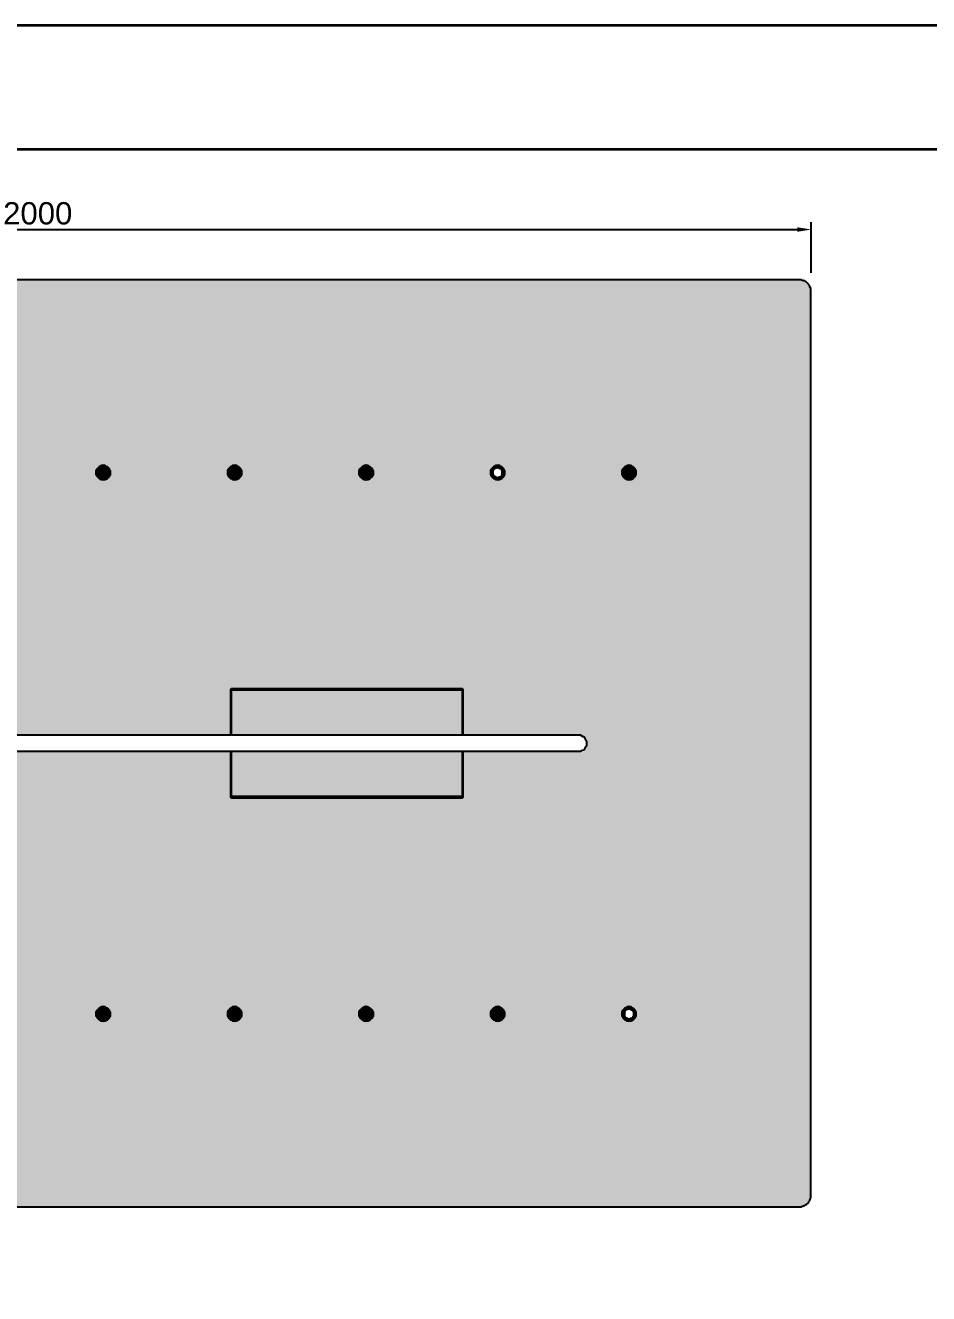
# Model space of a CAD drawing. Header units: millimetres. Extents: x 5 to 252589, y 5 to 415.
# Drawn here: x 151 to 297, y 210 to 415 of the extents above; entities that cross this region are included whole.
import ezdxf

# ---------------------------------------------------------------- set-up
doc = ezdxf.new("R2010")
doc.units = ezdxf.units.MM
for name, color, linetype, lineweight in [('DIM', 7, 'Continuous', 13), ('FRAME', 7, 'Continuous', 35), ('HATCH', 8, 'Continuous', 9), ('OUTLINE', 7, 'Continuous', 25)]:
    doc.layers.add(name, color=color, linetype=linetype, lineweight=lineweight)
doc.styles.add('CN', font='Arial Unicode.ttf')
doc.dimstyles.new('V8', dxfattribs={"dimtxt": 3.6, "dimasz": 2.2, "dimexe": 1.2, "dimexo": 1, "dimgap": 0.8, "dimtad": 1, "dimlfac": 8, "dimdsep": 46, "dimtxsty": 'CN', "dimcen": 2.5, "dimclrd": 7, "dimclre": 7, "dimclrt": 7, "dimazin": 3, "dimtfac": 1, "dimtmove": 0, "dimatfit": 3})

msp = doc.modelspace()

# ---------------------------------------------------------------- hatches: boundary and pattern name
at = {"layer": 'HATCH', "true_color": 0xceb089}
h = msp.add_hatch(color=43, dxfattribs=at)
h.paths.add_polyline_path([(28.16667, 225), (28.16667, 225.16667), (28.08333, 225.25), (28.08333, 225.41667), (28, 225.5), (28, 372.41667), (28.08333, 372.5), (28.08333, 372.66667), (28.16667, 372.75), (28.16667, 372.91667), (28.33333, 373.08333), (28.33333, 373.16667), (28.75, 373.58333), (28.83333, 373.58333), (29, 373.75), (29.16667, 373.75), (29.25, 373.83333), (29.41667, 373.83333), (29.5, 373.91667), (276.41667, 373.91667), (276.5, 373.83333), (276.66667, 373.83333), (276.75, 373.75), (276.91667, 373.75), (277.08333, 373.58333), (277.16667, 373.58333), (277.58333, 373.16667), (277.58333, 373.08333), (277.75, 372.91667), (277.75, 372.75), (277.83333, 372.66667), (277.83333, 372.5), (277.91667, 372.41667), (277.91667, 225.5), (277.83333, 225.41667), (277.83333, 225.25), (277.75, 225.16667), (277.75, 225), (277.58333, 224.83333), (277.58333, 224.75), (277.16667, 224.33333), (277.08333, 224.33333), (276.91667, 224.16667), (276.75, 224.16667), (276.66667, 224.08333), (276.5, 224.08333), (276.41667, 224), (29.5, 224), (29.41667, 224.08333), (29.25, 224.08333), (29.16667, 224.16667), (29, 224.16667), (28.83333, 224.33333), (28.75, 224.33333), (28.33333, 224.75), (28.33333, 224.83333)])
h.paths.add_polyline_path([(248.58333, 341.5), (248.66667, 341.58333), (248.91667, 341.58333), (249, 341.66667), (249.25, 341.75), (249.58333, 342.08333), (249.58333, 342.16667), (249.75, 342.41667), (249.75, 343), (249.66667, 343.08333), (249.58333, 343.33333), (249.25, 343.66667), (249.16667, 343.66667), (248.91667, 343.83333), (248.66667, 343.83333), (248.58333, 343.91667), (248.5, 343.83333), (248.25, 343.83333), (248.16667, 343.75), (247.91667, 343.66667), (247.58333, 343.33333), (247.58333, 343.25), (247.41667, 343), (247.41667, 342.41667), (247.5, 342.33333), (247.58333, 342.08333), (247.91667, 341.75), (248, 341.75), (248.25, 341.58333), (248.5, 341.58333)], flags=0)
h.paths.add_polyline_path([(227.33333, 341.5), (227.41667, 341.58333), (227.66667, 341.58333), (227.75, 341.66667), (228, 341.75), (228.33333, 342.08333), (228.33333, 342.16667), (228.5, 342.41667), (228.5, 343), (228.41667, 343.08333), (228.33333, 343.33333), (228, 343.66667), (227.91667, 343.66667), (227.66667, 343.83333), (227.41667, 343.83333), (227.33333, 343.91667), (227.25, 343.83333), (227, 343.83333), (226.91667, 343.75), (226.66667, 343.66667), (226.33333, 343.33333), (226.33333, 343.25), (226.16667, 343), (226.16667, 342.41667), (226.25, 342.33333), (226.33333, 342.08333), (226.66667, 341.75), (226.75, 341.75), (227, 341.58333), (227.25, 341.58333)], flags=0)
h.paths.add_polyline_path([(206.08333, 341.5), (206.16667, 341.58333), (206.41667, 341.58333), (206.5, 341.66667), (206.75, 341.75), (207.08333, 342.08333), (207.08333, 342.16667), (207.25, 342.41667), (207.25, 343), (207.16667, 343.08333), (207.08333, 343.33333), (206.75, 343.66667), (206.66667, 343.66667), (206.41667, 343.83333), (206.16667, 343.83333), (206.08333, 343.91667), (206, 343.83333), (205.75, 343.83333), (205.66667, 343.75), (205.41667, 343.66667), (205.08333, 343.33333), (205.08333, 343.25), (204.91667, 343), (204.91667, 342.41667), (205, 342.33333), (205.08333, 342.08333), (205.41667, 341.75), (205.5, 341.75), (205.75, 341.58333), (206, 341.58333)], flags=0)
h.paths.add_polyline_path([(184.83333, 341.5), (184.91667, 341.58333), (185.16667, 341.58333), (185.25, 341.66667), (185.5, 341.75), (185.83333, 342.08333), (185.83333, 342.16667), (186, 342.41667), (186, 343), (185.91667, 343.08333), (185.83333, 343.33333), (185.5, 343.66667), (185.41667, 343.66667), (185.16667, 343.83333), (184.91667, 343.83333), (184.83333, 343.91667), (184.75, 343.83333), (184.5, 343.83333), (184.41667, 343.75), (184.16667, 343.66667), (183.83333, 343.33333), (183.83333, 343.25), (183.66667, 343), (183.66667, 342.41667), (183.75, 342.33333), (183.83333, 342.08333), (184.16667, 341.75), (184.25, 341.75), (184.5, 341.58333), (184.75, 341.58333)], flags=0)
h.paths.add_polyline_path([(163.58333, 341.5), (163.66667, 341.58333), (163.91667, 341.58333), (164, 341.66667), (164.25, 341.75), (164.58333, 342.08333), (164.58333, 342.16667), (164.75, 342.41667), (164.75, 343), (164.66667, 343.08333), (164.58333, 343.33333), (164.25, 343.66667), (164.16667, 343.66667), (163.91667, 343.83333), (163.66667, 343.83333), (163.58333, 343.91667), (163.5, 343.83333), (163.25, 343.83333), (163.16667, 343.75), (162.91667, 343.66667), (162.58333, 343.33333), (162.58333, 343.25), (162.41667, 343), (162.41667, 342.41667), (162.5, 342.33333), (162.58333, 342.08333), (162.91667, 341.75), (163, 341.75), (163.25, 341.58333), (163.5, 341.58333)], flags=0)
h.paths.add_polyline_path([(142.33333, 341.5), (142.41667, 341.58333), (142.66667, 341.58333), (142.75, 341.66667), (143, 341.75), (143.33333, 342.08333), (143.33333, 342.16667), (143.5, 342.41667), (143.5, 343), (143.41667, 343.08333), (143.33333, 343.33333), (143, 343.66667), (142.91667, 343.66667), (142.66667, 343.83333), (142.41667, 343.83333), (142.33333, 343.91667), (142.25, 343.83333), (142, 343.83333), (141.91667, 343.75), (141.66667, 343.66667), (141.33333, 343.33333), (141.33333, 343.25), (141.16667, 343), (141.16667, 342.41667), (141.25, 342.33333), (141.33333, 342.08333), (141.66667, 341.75), (141.75, 341.75), (142, 341.58333), (142.25, 341.58333)], flags=0)
h.paths.add_polyline_path([(121.08333, 341.5), (121.16667, 341.58333), (121.41667, 341.58333), (121.5, 341.66667), (121.75, 341.75), (122.08333, 342.08333), (122.08333, 342.16667), (122.25, 342.41667), (122.25, 343), (122.16667, 343.08333), (122.08333, 343.33333), (121.75, 343.66667), (121.66667, 343.66667), (121.41667, 343.83333), (121.16667, 343.83333), (121.08333, 343.91667), (121, 343.83333), (120.75, 343.83333), (120.66667, 343.75), (120.41667, 343.66667), (120.08333, 343.33333), (120.08333, 343.25), (119.91667, 343), (119.91667, 342.41667), (120, 342.33333), (120.08333, 342.08333), (120.41667, 341.75), (120.5, 341.75), (120.75, 341.58333), (121, 341.58333)], flags=0)
h.paths.add_polyline_path([(99.83333, 341.5), (99.91667, 341.58333), (100.16667, 341.58333), (100.25, 341.66667), (100.5, 341.75), (100.83333, 342.08333), (100.83333, 342.16667), (101, 342.41667), (101, 343), (100.91667, 343.08333), (100.83333, 343.33333), (100.5, 343.66667), (100.41667, 343.66667), (100.16667, 343.83333), (99.91667, 343.83333), (99.83333, 343.91667), (99.75, 343.83333), (99.5, 343.83333), (99.41667, 343.75), (99.16667, 343.66667), (98.83333, 343.33333), (98.83333, 343.25), (98.66667, 343), (98.66667, 342.41667), (98.75, 342.33333), (98.83333, 342.08333), (99.16667, 341.75), (99.25, 341.75), (99.5, 341.58333), (99.75, 341.58333)], flags=0)
h.paths.add_polyline_path([(78.58333, 341.5), (78.66667, 341.58333), (78.91667, 341.58333), (79, 341.66667), (79.25, 341.75), (79.58333, 342.08333), (79.58333, 342.16667), (79.75, 342.41667), (79.75, 343), (79.66667, 343.08333), (79.58333, 343.33333), (79.25, 343.66667), (79.16667, 343.66667), (78.91667, 343.83333), (78.66667, 343.83333), (78.58333, 343.91667), (78.5, 343.83333), (78.25, 343.83333), (78.16667, 343.75), (77.91667, 343.66667), (77.58333, 343.33333), (77.58333, 343.25), (77.41667, 343), (77.41667, 342.41667), (77.5, 342.33333), (77.58333, 342.08333), (77.91667, 341.75), (78, 341.75), (78.25, 341.58333), (78.5, 341.58333)], flags=0)
h.paths.add_polyline_path([(57.33333, 341.5), (57.41667, 341.58333), (57.66667, 341.58333), (57.75, 341.66667), (58, 341.75), (58.33333, 342.08333), (58.33333, 342.16667), (58.5, 342.41667), (58.5, 343), (58.41667, 343.08333), (58.33333, 343.33333), (58, 343.66667), (57.91667, 343.66667), (57.66667, 343.83333), (57.41667, 343.83333), (57.33333, 343.91667), (57.25, 343.83333), (57, 343.83333), (56.91667, 343.75), (56.66667, 343.66667), (56.33333, 343.33333), (56.33333, 343.25), (56.16667, 343), (56.16667, 342.41667), (56.25, 342.33333), (56.33333, 342.08333), (56.66667, 341.75), (56.75, 341.75), (57, 341.58333), (57.25, 341.58333)], flags=0)
h.paths.add_polyline_path([(64.16667, 298.66667), (64.25, 298.58333), (64.25, 298.5), (64.33333, 298.41667), (64.41667, 298.16667), (64.66667, 297.91667), (64.75, 297.91667), (65.16667, 297.66667), (84.16667, 297.66667), (84.16667, 290.25), (84.25, 290.16667), (121.66667, 290.16667), (121.75, 290.25), (121.75, 297.66667), (184.16667, 297.66667), (184.16667, 290.25), (184.25, 290.16667), (221.66667, 290.16667), (221.75, 290.25), (221.75, 297.66667), (240.75, 297.66667), (240.83333, 297.75), (240.91667, 297.75), (241, 297.83333), (241.25, 297.91667), (241.5, 298.16667), (241.5, 298.25), (241.75, 298.66667), (241.75, 299.25), (241.66667, 299.33333), (241.66667, 299.41667), (241.58333, 299.5), (241.5, 299.75), (241.25, 300), (241.16667, 300), (240.75, 300.25), (221.75, 300.25), (221.75, 307.66667), (221.66667, 307.75), (184.25, 307.75), (184.16667, 307.66667), (184.16667, 300.25), (121.75, 300.25), (121.75, 307.66667), (121.66667, 307.75), (84.25, 307.75), (84.16667, 307.66667), (84.16667, 300.25), (65.16667, 300.25), (65.08333, 300.16667), (65, 300.16667), (64.91667, 300.08333), (64.66667, 300), (64.41667, 299.75), (64.41667, 299.66667), (64.16667, 299.25)], flags=0)
h.paths.add_polyline_path([(248.58333, 254), (248.66667, 254.08333), (248.91667, 254.08333), (249, 254.16667), (249.25, 254.25), (249.58333, 254.58333), (249.58333, 254.66667), (249.75, 254.91667), (249.75, 255.5), (249.66667, 255.58333), (249.58333, 255.83333), (249.25, 256.16667), (249.16667, 256.16667), (248.91667, 256.33333), (248.66667, 256.33333), (248.58333, 256.41667), (248.5, 256.33333), (248.25, 256.33333), (248.16667, 256.25), (247.91667, 256.16667), (247.58333, 255.83333), (247.58333, 255.75), (247.41667, 255.5), (247.41667, 254.91667), (247.5, 254.83333), (247.58333, 254.58333), (247.91667, 254.25), (248, 254.25), (248.25, 254.08333), (248.5, 254.08333)], flags=0)
h.paths.add_polyline_path([(227.33333, 254), (227.41667, 254.08333), (227.66667, 254.08333), (227.75, 254.16667), (228, 254.25), (228.33333, 254.58333), (228.33333, 254.66667), (228.5, 254.91667), (228.5, 255.5), (228.41667, 255.58333), (228.33333, 255.83333), (228, 256.16667), (227.91667, 256.16667), (227.66667, 256.33333), (227.41667, 256.33333), (227.33333, 256.41667), (227.25, 256.33333), (227, 256.33333), (226.91667, 256.25), (226.66667, 256.16667), (226.33333, 255.83333), (226.33333, 255.75), (226.16667, 255.5), (226.16667, 254.91667), (226.25, 254.83333), (226.33333, 254.58333), (226.66667, 254.25), (226.75, 254.25), (227, 254.08333), (227.25, 254.08333)], flags=0)
h.paths.add_polyline_path([(206.08333, 254), (206.16667, 254.08333), (206.41667, 254.08333), (206.5, 254.16667), (206.75, 254.25), (207.08333, 254.58333), (207.08333, 254.66667), (207.25, 254.91667), (207.25, 255.5), (207.16667, 255.58333), (207.08333, 255.83333), (206.75, 256.16667), (206.66667, 256.16667), (206.41667, 256.33333), (206.16667, 256.33333), (206.08333, 256.41667), (206, 256.33333), (205.75, 256.33333), (205.66667, 256.25), (205.41667, 256.16667), (205.08333, 255.83333), (205.08333, 255.75), (204.91667, 255.5), (204.91667, 254.91667), (205, 254.83333), (205.08333, 254.58333), (205.41667, 254.25), (205.5, 254.25), (205.75, 254.08333), (206, 254.08333)], flags=0)
h.paths.add_polyline_path([(184.83333, 254), (184.91667, 254.08333), (185.16667, 254.08333), (185.25, 254.16667), (185.5, 254.25), (185.83333, 254.58333), (185.83333, 254.66667), (186, 254.91667), (186, 255.5), (185.91667, 255.58333), (185.83333, 255.83333), (185.5, 256.16667), (185.41667, 256.16667), (185.16667, 256.33333), (184.91667, 256.33333), (184.83333, 256.41667), (184.75, 256.33333), (184.5, 256.33333), (184.41667, 256.25), (184.16667, 256.16667), (183.83333, 255.83333), (183.83333, 255.75), (183.66667, 255.5), (183.66667, 254.91667), (183.75, 254.83333), (183.83333, 254.58333), (184.16667, 254.25), (184.25, 254.25), (184.5, 254.08333), (184.75, 254.08333)], flags=0)
h.paths.add_polyline_path([(163.58333, 254), (163.66667, 254.08333), (163.91667, 254.08333), (164, 254.16667), (164.25, 254.25), (164.58333, 254.58333), (164.58333, 254.66667), (164.75, 254.91667), (164.75, 255.5), (164.66667, 255.58333), (164.58333, 255.83333), (164.25, 256.16667), (164.16667, 256.16667), (163.91667, 256.33333), (163.66667, 256.33333), (163.58333, 256.41667), (163.5, 256.33333), (163.25, 256.33333), (163.16667, 256.25), (162.91667, 256.16667), (162.58333, 255.83333), (162.58333, 255.75), (162.41667, 255.5), (162.41667, 254.91667), (162.5, 254.83333), (162.58333, 254.58333), (162.91667, 254.25), (163, 254.25), (163.25, 254.08333), (163.5, 254.08333)], flags=0)
h.paths.add_polyline_path([(142.33333, 254), (142.41667, 254.08333), (142.66667, 254.08333), (142.75, 254.16667), (143, 254.25), (143.33333, 254.58333), (143.33333, 254.66667), (143.5, 254.91667), (143.5, 255.5), (143.41667, 255.58333), (143.33333, 255.83333), (143, 256.16667), (142.91667, 256.16667), (142.66667, 256.33333), (142.41667, 256.33333), (142.33333, 256.41667), (142.25, 256.33333), (142, 256.33333), (141.91667, 256.25), (141.66667, 256.16667), (141.33333, 255.83333), (141.33333, 255.75), (141.16667, 255.5), (141.16667, 254.91667), (141.25, 254.83333), (141.33333, 254.58333), (141.66667, 254.25), (141.75, 254.25), (142, 254.08333), (142.25, 254.08333)], flags=0)
h.paths.add_polyline_path([(121.08333, 254), (121.16667, 254.08333), (121.41667, 254.08333), (121.5, 254.16667), (121.75, 254.25), (122.08333, 254.58333), (122.08333, 254.66667), (122.25, 254.91667), (122.25, 255.5), (122.16667, 255.58333), (122.08333, 255.83333), (121.75, 256.16667), (121.66667, 256.16667), (121.41667, 256.33333), (121.16667, 256.33333), (121.08333, 256.41667), (121, 256.33333), (120.75, 256.33333), (120.66667, 256.25), (120.41667, 256.16667), (120.08333, 255.83333), (120.08333, 255.75), (119.91667, 255.5), (119.91667, 254.91667), (120, 254.83333), (120.08333, 254.58333), (120.41667, 254.25), (120.5, 254.25), (120.75, 254.08333), (121, 254.08333)], flags=0)
h.paths.add_polyline_path([(99.83333, 254), (99.91667, 254.08333), (100.16667, 254.08333), (100.25, 254.16667), (100.5, 254.25), (100.83333, 254.58333), (100.83333, 254.66667), (101, 254.91667), (101, 255.5), (100.91667, 255.58333), (100.83333, 255.83333), (100.5, 256.16667), (100.41667, 256.16667), (100.16667, 256.33333), (99.91667, 256.33333), (99.83333, 256.41667), (99.75, 256.33333), (99.5, 256.33333), (99.41667, 256.25), (99.16667, 256.16667), (98.83333, 255.83333), (98.83333, 255.75), (98.66667, 255.5), (98.66667, 254.91667), (98.75, 254.83333), (98.83333, 254.58333), (99.16667, 254.25), (99.25, 254.25), (99.5, 254.08333), (99.75, 254.08333)], flags=0)
h.paths.add_polyline_path([(78.58333, 254), (78.66667, 254.08333), (78.91667, 254.08333), (79, 254.16667), (79.25, 254.25), (79.58333, 254.58333), (79.58333, 254.66667), (79.75, 254.91667), (79.75, 255.5), (79.66667, 255.58333), (79.58333, 255.83333), (79.25, 256.16667), (79.16667, 256.16667), (78.91667, 256.33333), (78.66667, 256.33333), (78.58333, 256.41667), (78.5, 256.33333), (78.25, 256.33333), (78.16667, 256.25), (77.91667, 256.16667), (77.58333, 255.83333), (77.58333, 255.75), (77.41667, 255.5), (77.41667, 254.91667), (77.5, 254.83333), (77.58333, 254.58333), (77.91667, 254.25), (78, 254.25), (78.25, 254.08333), (78.5, 254.08333)], flags=0)
h.paths.add_polyline_path([(57.33333, 254), (57.41667, 254.08333), (57.66667, 254.08333), (57.75, 254.16667), (58, 254.25), (58.33333, 254.58333), (58.33333, 254.66667), (58.5, 254.91667), (58.5, 255.5), (58.41667, 255.58333), (58.33333, 255.83333), (58, 256.16667), (57.91667, 256.16667), (57.66667, 256.33333), (57.41667, 256.33333), (57.33333, 256.41667), (57.25, 256.33333), (57, 256.33333), (56.91667, 256.25), (56.66667, 256.16667), (56.33333, 255.83333), (56.33333, 255.75), (56.16667, 255.5), (56.16667, 254.91667), (56.25, 254.83333), (56.33333, 254.58333), (56.66667, 254.25), (56.75, 254.25), (57, 254.08333), (57.25, 254.08333)], flags=0)
at = {"layer": 'HATCH', "true_color": 0xb9bfc3}
for points in [[(163.58333, 341.58333), (163.5, 341.66667), (163.25, 341.66667), (163.16667, 341.75), (162.91667, 341.83333), (162.66667, 342.08333), (162.66667, 342.16667), (162.5, 342.41667), (162.5, 343), (162.58333, 343.08333), (162.66667, 343.33333), (162.91667, 343.58333), (163, 343.58333), (163.25, 343.75), (163.5, 343.75), (163.58333, 343.83333), (163.66667, 343.75), (163.91667, 343.75), (164, 343.66667), (164.25, 343.58333), (164.5, 343.33333), (164.5, 343.25), (164.66667, 343), (164.66667, 342.41667), (164.58333, 342.33333), (164.5, 342.08333), (164.25, 341.83333), (164.16667, 341.83333), (163.91667, 341.66667), (163.66667, 341.66667)], [(206.08333, 341.58333), (206, 341.66667), (205.75, 341.66667), (205.66667, 341.75), (205.41667, 341.83333), (205.16667, 342.08333), (205.16667, 342.16667), (205, 342.41667), (205, 343), (205.08333, 343.08333), (205.16667, 343.33333), (205.41667, 343.58333), (205.5, 343.58333), (205.75, 343.75), (206, 343.75), (206.08333, 343.83333), (206.16667, 343.75), (206.41667, 343.75), (206.5, 343.66667), (206.75, 343.58333), (207, 343.33333), (207, 343.25), (207.16667, 343), (207.16667, 342.41667), (207.08333, 342.33333), (207, 342.08333), (206.75, 341.83333), (206.66667, 341.83333), (206.41667, 341.66667), (206.16667, 341.66667)], [(248.58333, 341.58333), (248.5, 341.66667), (248.25, 341.66667), (248.16667, 341.75), (247.91667, 341.83333), (247.66667, 342.08333), (247.66667, 342.16667), (247.5, 342.41667), (247.5, 343), (247.58333, 343.08333), (247.66667, 343.33333), (247.91667, 343.58333), (248, 343.58333), (248.25, 343.75), (248.5, 343.75), (248.58333, 343.83333), (248.66667, 343.75), (248.91667, 343.75), (249, 343.66667), (249.25, 343.58333), (249.5, 343.33333), (249.5, 343.25), (249.66667, 343), (249.66667, 342.41667), (249.58333, 342.33333), (249.5, 342.08333), (249.25, 341.83333), (249.16667, 341.83333), (248.91667, 341.66667), (248.66667, 341.66667)], [(184.83333, 254.08333), (184.75, 254.16667), (184.5, 254.16667), (184.41667, 254.25), (184.16667, 254.33333), (183.91667, 254.58333), (183.91667, 254.66667), (183.75, 254.91667), (183.75, 255.5), (183.83333, 255.58333), (183.91667, 255.83333), (184.16667, 256.08333), (184.25, 256.08333), (184.5, 256.25), (184.75, 256.25), (184.83333, 256.33333), (184.91667, 256.25), (185.16667, 256.25), (185.25, 256.16667), (185.5, 256.08333), (185.75, 255.83333), (185.75, 255.75), (185.91667, 255.5), (185.91667, 254.91667), (185.83333, 254.83333), (185.75, 254.58333), (185.5, 254.33333), (185.41667, 254.33333), (185.16667, 254.16667), (184.91667, 254.16667)], [(227.33333, 254.08333), (227.25, 254.16667), (227, 254.16667), (226.91667, 254.25), (226.66667, 254.33333), (226.41667, 254.58333), (226.41667, 254.66667), (226.25, 254.91667), (226.25, 255.5), (226.33333, 255.58333), (226.41667, 255.83333), (226.66667, 256.08333), (226.75, 256.08333), (227, 256.25), (227.25, 256.25), (227.33333, 256.33333), (227.41667, 256.25), (227.66667, 256.25), (227.75, 256.16667), (228, 256.08333), (228.25, 255.83333), (228.25, 255.75), (228.41667, 255.5), (228.41667, 254.91667), (228.33333, 254.83333), (228.25, 254.58333), (228, 254.33333), (227.91667, 254.33333), (227.66667, 254.16667), (227.41667, 254.16667)]]:
    msp.add_hatch(color=9, dxfattribs=at).paths.add_polyline_path(points)
h = msp.add_hatch(color=9, dxfattribs=at)
h.paths.add_polyline_path([(184.83333, 341.58333), (184.75, 341.66667), (184.5, 341.66667), (184.41667, 341.75), (184.16667, 341.83333), (183.91667, 342.08333), (183.91667, 342.16667), (183.75, 342.41667), (183.75, 343), (183.83333, 343.08333), (183.91667, 343.33333), (184.16667, 343.58333), (184.25, 343.58333), (184.5, 343.75), (184.75, 343.75), (184.83333, 343.83333), (184.91667, 343.75), (185.16667, 343.75), (185.25, 343.66667), (185.5, 343.58333), (185.75, 343.33333), (185.75, 343.25), (185.91667, 343), (185.91667, 342.41667), (185.83333, 342.33333), (185.75, 342.08333), (185.5, 341.83333), (185.41667, 341.83333), (185.16667, 341.66667), (184.91667, 341.66667)])
h.paths.add_polyline_path([(184.66667, 341.91667), (185, 341.91667), (185.08333, 342), (185.33333, 342.08333), (185.5, 342.25), (185.5, 342.33333), (185.58333, 342.41667), (185.58333, 343), (185.5, 343.08333), (185.5, 343.16667), (185.33333, 343.33333), (185.25, 343.33333), (185, 343.5), (184.66667, 343.5), (184.58333, 343.41667), (184.33333, 343.33333), (184.16667, 343.16667), (184.16667, 343.08333), (184.08333, 343), (184.08333, 342.41667), (184.16667, 342.33333), (184.16667, 342.25), (184.33333, 342.08333), (184.41667, 342.08333)], flags=0)
at = {"layer": 'HATCH', "true_color": 0x627d89}
for points in [[(184.66667, 342), (184.25, 342.25), (184.25, 342.33333), (184.16667, 342.41667), (184.16667, 343), (184.33333, 343.25), (184.41667, 343.25), (184.66667, 343.41667), (185, 343.41667), (185.41667, 343.16667), (185.41667, 343.08333), (185.5, 343), (185.5, 342.41667), (185.33333, 342.16667), (185.25, 342.16667), (185, 342)], [(163.41667, 254.5), (163, 254.75), (163, 254.83333), (162.91667, 254.91667), (162.91667, 255.5), (163.08333, 255.75), (163.16667, 255.75), (163.41667, 255.91667), (163.75, 255.91667), (164.16667, 255.66667), (164.16667, 255.58333), (164.25, 255.5), (164.25, 254.91667), (164.08333, 254.66667), (164, 254.66667), (163.75, 254.5)], [(205.91667, 254.5), (205.5, 254.75), (205.5, 254.83333), (205.41667, 254.91667), (205.41667, 255.5), (205.58333, 255.75), (205.66667, 255.75), (205.91667, 255.91667), (206.25, 255.91667), (206.66667, 255.66667), (206.66667, 255.58333), (206.75, 255.5), (206.75, 254.91667), (206.58333, 254.66667), (206.5, 254.66667), (206.25, 254.5)]]:
    msp.add_hatch(color=145, dxfattribs=at).paths.add_polyline_path(points)
at = {"layer": 'HATCH', "true_color": 0xb9bfc3}
h = msp.add_hatch(color=9, dxfattribs=at)
h.paths.add_polyline_path([(227.33333, 341.58333), (227.25, 341.66667), (227, 341.66667), (226.91667, 341.75), (226.66667, 341.83333), (226.41667, 342.08333), (226.41667, 342.16667), (226.25, 342.41667), (226.25, 343), (226.33333, 343.08333), (226.41667, 343.33333), (226.66667, 343.58333), (226.75, 343.58333), (227, 343.75), (227.25, 343.75), (227.33333, 343.83333), (227.41667, 343.75), (227.66667, 343.75), (227.75, 343.66667), (228, 343.58333), (228.25, 343.33333), (228.25, 343.25), (228.41667, 343), (228.41667, 342.41667), (228.33333, 342.33333), (228.25, 342.08333), (228, 341.83333), (227.91667, 341.83333), (227.66667, 341.66667), (227.41667, 341.66667)])
h.paths.add_polyline_path([(227.16667, 341.91667), (227.5, 341.91667), (227.58333, 342), (227.83333, 342.08333), (228, 342.25), (228, 342.33333), (228.08333, 342.41667), (228.08333, 343), (228, 343.08333), (228, 343.16667), (227.83333, 343.33333), (227.75, 343.33333), (227.5, 343.5), (227.16667, 343.5), (227.08333, 343.41667), (226.83333, 343.33333), (226.66667, 343.16667), (226.66667, 343.08333), (226.58333, 343), (226.58333, 342.41667), (226.66667, 342.33333), (226.66667, 342.25), (226.83333, 342.08333), (226.91667, 342.08333)], flags=0)
at = {"layer": 'HATCH', "true_color": 0xceb089}
for points in [[(184.33333, 300.25), (184.33333, 307.58333), (221.58333, 307.58333), (221.58333, 300.25)], [(184.33333, 290.33333), (184.33333, 297.66667), (221.58333, 297.66667), (221.58333, 290.33333)]]:
    msp.add_hatch(color=43, dxfattribs=at).paths.add_polyline_path(points)
at = {"layer": 'HATCH', "true_color": 0xb9bfc3}
h = msp.add_hatch(color=9, dxfattribs=at)
h.paths.add_polyline_path([(163.58333, 254.08333), (163.5, 254.16667), (163.25, 254.16667), (163.16667, 254.25), (162.91667, 254.33333), (162.66667, 254.58333), (162.66667, 254.66667), (162.5, 254.91667), (162.5, 255.5), (162.58333, 255.58333), (162.66667, 255.83333), (162.91667, 256.08333), (163, 256.08333), (163.25, 256.25), (163.5, 256.25), (163.58333, 256.33333), (163.66667, 256.25), (163.91667, 256.25), (164, 256.16667), (164.25, 256.08333), (164.5, 255.83333), (164.5, 255.75), (164.66667, 255.5), (164.66667, 254.91667), (164.58333, 254.83333), (164.5, 254.58333), (164.25, 254.33333), (164.16667, 254.33333), (163.91667, 254.16667), (163.66667, 254.16667)])
h.paths.add_polyline_path([(163.41667, 254.41667), (163.75, 254.41667), (163.83333, 254.5), (164.08333, 254.58333), (164.25, 254.75), (164.25, 254.83333), (164.33333, 254.91667), (164.33333, 255.5), (164.25, 255.58333), (164.25, 255.66667), (164.08333, 255.83333), (164, 255.83333), (163.75, 256), (163.41667, 256), (163.33333, 255.91667), (163.08333, 255.83333), (162.91667, 255.66667), (162.91667, 255.58333), (162.83333, 255.5), (162.83333, 254.91667), (162.91667, 254.83333), (162.91667, 254.75), (163.08333, 254.58333), (163.16667, 254.58333)], flags=0)
h = msp.add_hatch(color=9, dxfattribs=at)
h.paths.add_polyline_path([(206.08333, 254.08333), (206, 254.16667), (205.75, 254.16667), (205.66667, 254.25), (205.41667, 254.33333), (205.16667, 254.58333), (205.16667, 254.66667), (205, 254.91667), (205, 255.5), (205.08333, 255.58333), (205.16667, 255.83333), (205.41667, 256.08333), (205.5, 256.08333), (205.75, 256.25), (206, 256.25), (206.08333, 256.33333), (206.16667, 256.25), (206.41667, 256.25), (206.5, 256.16667), (206.75, 256.08333), (207, 255.83333), (207, 255.75), (207.16667, 255.5), (207.16667, 254.91667), (207.08333, 254.83333), (207, 254.58333), (206.75, 254.33333), (206.66667, 254.33333), (206.41667, 254.16667), (206.16667, 254.16667)])
h.paths.add_polyline_path([(205.91667, 254.41667), (206.25, 254.41667), (206.33333, 254.5), (206.58333, 254.58333), (206.75, 254.75), (206.75, 254.83333), (206.83333, 254.91667), (206.83333, 255.5), (206.75, 255.58333), (206.75, 255.66667), (206.58333, 255.83333), (206.5, 255.83333), (206.25, 256), (205.91667, 256), (205.83333, 255.91667), (205.58333, 255.83333), (205.41667, 255.66667), (205.41667, 255.58333), (205.33333, 255.5), (205.33333, 254.91667), (205.41667, 254.83333), (205.41667, 254.75), (205.58333, 254.58333), (205.66667, 254.58333)], flags=0)
h = msp.add_hatch(color=9, dxfattribs=at)
h.paths.add_polyline_path([(248.58333, 254.08333), (248.5, 254.16667), (248.25, 254.16667), (248.16667, 254.25), (247.91667, 254.33333), (247.66667, 254.58333), (247.66667, 254.66667), (247.5, 254.91667), (247.5, 255.5), (247.58333, 255.58333), (247.66667, 255.83333), (247.91667, 256.08333), (248, 256.08333), (248.25, 256.25), (248.5, 256.25), (248.58333, 256.33333), (248.66667, 256.25), (248.91667, 256.25), (249, 256.16667), (249.25, 256.08333), (249.5, 255.83333), (249.5, 255.75), (249.66667, 255.5), (249.66667, 254.91667), (249.58333, 254.83333), (249.5, 254.58333), (249.25, 254.33333), (249.16667, 254.33333), (248.91667, 254.16667), (248.66667, 254.16667)])
h.paths.add_polyline_path([(248.41667, 254.41667), (248.75, 254.41667), (248.83333, 254.5), (249.08333, 254.58333), (249.25, 254.75), (249.25, 254.83333), (249.33333, 254.91667), (249.33333, 255.5), (249.25, 255.58333), (249.25, 255.66667), (249.08333, 255.83333), (249, 255.83333), (248.75, 256), (248.41667, 256), (248.33333, 255.91667), (248.08333, 255.83333), (247.91667, 255.66667), (247.91667, 255.58333), (247.83333, 255.5), (247.83333, 254.91667), (247.91667, 254.83333), (247.91667, 254.75), (248.08333, 254.58333), (248.16667, 254.58333)], flags=0)

# ---------------------------------------------------------------- linework, layer by layer
at = {"layer": 'FRAME'}
msp.add_line((5, 395), (589, 395), dxfattribs=at)
msp.add_lwpolyline([(5, 5), (589, 5), (589, 415), (5, 415)], close=True, dxfattribs=at)
at = {"layer": 'OUTLINE', "color": 139, "true_color": 0x42544a}
for points in [[(29.5, 373.91667), (276.41667, 373.91667), (276.5, 373.83333), (276.66667, 373.83333), (276.75, 373.75), (276.91667, 373.75), (277.08333, 373.58333), (277.16667, 373.58333), (277.58333, 373.16667), (277.58333, 373.08333), (277.75, 372.91667), (277.75, 372.75), (277.83333, 372.66667), (277.83333, 372.5), (277.91667, 372.41667), (277.91667, 225.5), (277.83333, 225.41667), (277.83333, 225.25), (277.75, 225.16667), (277.75, 225), (277.58333, 224.83333), (277.58333, 224.75), (277.16667, 224.33333), (277.08333, 224.33333), (276.91667, 224.16667), (276.75, 224.16667), (276.66667, 224.08333), (276.5, 224.08333), (276.41667, 224), (29.5, 224)], [(121.75, 297.66667), (184.16667, 297.66667), (184.16667, 290.25), (184.25, 290.16667), (221.66667, 290.16667), (221.75, 290.25), (221.75, 297.66667), (240.75, 297.66667), (240.83333, 297.75), (240.91667, 297.75), (241, 297.83333), (241.25, 297.91667), (241.5, 298.16667), (241.5, 298.25), (241.75, 298.66667), (241.75, 299.25), (241.66667, 299.33333), (241.66667, 299.41667), (241.58333, 299.5), (241.5, 299.75), (241.25, 300), (241.16667, 300), (240.75, 300.25), (221.75, 300.25), (221.75, 307.66667), (221.66667, 307.75), (184.25, 307.75), (184.16667, 307.66667), (184.16667, 300.25), (121.75, 300.25)]]:
    msp.add_lwpolyline(points, dxfattribs=at)
for points in [[(163.58333, 341.5), (163.66667, 341.58333), (163.91667, 341.58333), (164, 341.66667), (164.25, 341.75), (164.58333, 342.08333), (164.58333, 342.16667), (164.75, 342.41667), (164.75, 343), (164.66667, 343.08333), (164.58333, 343.33333), (164.25, 343.66667), (164.16667, 343.66667), (163.91667, 343.83333), (163.66667, 343.83333), (163.58333, 343.91667), (163.5, 343.83333), (163.25, 343.83333), (163.16667, 343.75), (162.91667, 343.66667), (162.58333, 343.33333), (162.58333, 343.25), (162.41667, 343), (162.41667, 342.41667), (162.5, 342.33333), (162.58333, 342.08333), (162.91667, 341.75), (163, 341.75), (163.25, 341.58333), (163.5, 341.58333)], [(163.58333, 341.58333), (163.5, 341.66667), (163.25, 341.66667), (163.16667, 341.75), (162.91667, 341.83333), (162.66667, 342.08333), (162.66667, 342.16667), (162.5, 342.41667), (162.5, 343), (162.58333, 343.08333), (162.66667, 343.33333), (162.91667, 343.58333), (163, 343.58333), (163.25, 343.75), (163.5, 343.75), (163.58333, 343.83333), (163.66667, 343.75), (163.91667, 343.75), (164, 343.66667), (164.25, 343.58333), (164.5, 343.33333), (164.5, 343.25), (164.66667, 343), (164.66667, 342.41667), (164.58333, 342.33333), (164.5, 342.08333), (164.25, 341.83333), (164.16667, 341.83333), (163.91667, 341.66667), (163.66667, 341.66667)], [(184.83333, 341.5), (184.91667, 341.58333), (185.16667, 341.58333), (185.25, 341.66667), (185.5, 341.75), (185.83333, 342.08333), (185.83333, 342.16667), (186, 342.41667), (186, 343), (185.91667, 343.08333), (185.83333, 343.33333), (185.5, 343.66667), (185.41667, 343.66667), (185.16667, 343.83333), (184.91667, 343.83333), (184.83333, 343.91667), (184.75, 343.83333), (184.5, 343.83333), (184.41667, 343.75), (184.16667, 343.66667), (183.83333, 343.33333), (183.83333, 343.25), (183.66667, 343), (183.66667, 342.41667), (183.75, 342.33333), (183.83333, 342.08333), (184.16667, 341.75), (184.25, 341.75), (184.5, 341.58333), (184.75, 341.58333)], [(184.83333, 341.58333), (184.75, 341.66667), (184.5, 341.66667), (184.41667, 341.75), (184.16667, 341.83333), (183.91667, 342.08333), (183.91667, 342.16667), (183.75, 342.41667), (183.75, 343), (183.83333, 343.08333), (183.91667, 343.33333), (184.16667, 343.58333), (184.25, 343.58333), (184.5, 343.75), (184.75, 343.75), (184.83333, 343.83333), (184.91667, 343.75), (185.16667, 343.75), (185.25, 343.66667), (185.5, 343.58333), (185.75, 343.33333), (185.75, 343.25), (185.91667, 343), (185.91667, 342.41667), (185.83333, 342.33333), (185.75, 342.08333), (185.5, 341.83333), (185.41667, 341.83333), (185.16667, 341.66667), (184.91667, 341.66667)], [(184.66667, 341.91667), (185, 341.91667), (185.08333, 342), (185.33333, 342.08333), (185.5, 342.25), (185.5, 342.33333), (185.58333, 342.41667), (185.58333, 343), (185.5, 343.08333), (185.5, 343.16667), (185.33333, 343.33333), (185.25, 343.33333), (185, 343.5), (184.66667, 343.5), (184.58333, 343.41667), (184.33333, 343.33333), (184.16667, 343.16667), (184.16667, 343.08333), (184.08333, 343), (184.08333, 342.41667), (184.16667, 342.33333), (184.16667, 342.25), (184.33333, 342.08333), (184.41667, 342.08333)], [(184.66667, 342), (184.25, 342.25), (184.25, 342.33333), (184.16667, 342.41667), (184.16667, 343), (184.33333, 343.25), (184.41667, 343.25), (184.66667, 343.41667), (185, 343.41667), (185.41667, 343.16667), (185.41667, 343.08333), (185.5, 343), (185.5, 342.41667), (185.33333, 342.16667), (185.25, 342.16667), (185, 342)], [(206.08333, 341.5), (206.16667, 341.58333), (206.41667, 341.58333), (206.5, 341.66667), (206.75, 341.75), (207.08333, 342.08333), (207.08333, 342.16667), (207.25, 342.41667), (207.25, 343), (207.16667, 343.08333), (207.08333, 343.33333), (206.75, 343.66667), (206.66667, 343.66667), (206.41667, 343.83333), (206.16667, 343.83333), (206.08333, 343.91667), (206, 343.83333), (205.75, 343.83333), (205.66667, 343.75), (205.41667, 343.66667), (205.08333, 343.33333), (205.08333, 343.25), (204.91667, 343), (204.91667, 342.41667), (205, 342.33333), (205.08333, 342.08333), (205.41667, 341.75), (205.5, 341.75), (205.75, 341.58333), (206, 341.58333)], [(206.08333, 341.58333), (206, 341.66667), (205.75, 341.66667), (205.66667, 341.75), (205.41667, 341.83333), (205.16667, 342.08333), (205.16667, 342.16667), (205, 342.41667), (205, 343), (205.08333, 343.08333), (205.16667, 343.33333), (205.41667, 343.58333), (205.5, 343.58333), (205.75, 343.75), (206, 343.75), (206.08333, 343.83333), (206.16667, 343.75), (206.41667, 343.75), (206.5, 343.66667), (206.75, 343.58333), (207, 343.33333), (207, 343.25), (207.16667, 343), (207.16667, 342.41667), (207.08333, 342.33333), (207, 342.08333), (206.75, 341.83333), (206.66667, 341.83333), (206.41667, 341.66667), (206.16667, 341.66667)], [(227.33333, 341.5), (227.41667, 341.58333), (227.66667, 341.58333), (227.75, 341.66667), (228, 341.75), (228.33333, 342.08333), (228.33333, 342.16667), (228.5, 342.41667), (228.5, 343), (228.41667, 343.08333), (228.33333, 343.33333), (228, 343.66667), (227.91667, 343.66667), (227.66667, 343.83333), (227.41667, 343.83333), (227.33333, 343.91667), (227.25, 343.83333), (227, 343.83333), (226.91667, 343.75), (226.66667, 343.66667), (226.33333, 343.33333), (226.33333, 343.25), (226.16667, 343), (226.16667, 342.41667), (226.25, 342.33333), (226.33333, 342.08333), (226.66667, 341.75), (226.75, 341.75), (227, 341.58333), (227.25, 341.58333)], [(227.33333, 341.58333), (227.25, 341.66667), (227, 341.66667), (226.91667, 341.75), (226.66667, 341.83333), (226.41667, 342.08333), (226.41667, 342.16667), (226.25, 342.41667), (226.25, 343), (226.33333, 343.08333), (226.41667, 343.33333), (226.66667, 343.58333), (226.75, 343.58333), (227, 343.75), (227.25, 343.75), (227.33333, 343.83333), (227.41667, 343.75), (227.66667, 343.75), (227.75, 343.66667), (228, 343.58333), (228.25, 343.33333), (228.25, 343.25), (228.41667, 343), (228.41667, 342.41667), (228.33333, 342.33333), (228.25, 342.08333), (228, 341.83333), (227.91667, 341.83333), (227.66667, 341.66667), (227.41667, 341.66667)], [(227.16667, 341.91667), (227.5, 341.91667), (227.58333, 342), (227.83333, 342.08333), (228, 342.25), (228, 342.33333), (228.08333, 342.41667), (228.08333, 343), (228, 343.08333), (228, 343.16667), (227.83333, 343.33333), (227.75, 343.33333), (227.5, 343.5), (227.16667, 343.5), (227.08333, 343.41667), (226.83333, 343.33333), (226.66667, 343.16667), (226.66667, 343.08333), (226.58333, 343), (226.58333, 342.41667), (226.66667, 342.33333), (226.66667, 342.25), (226.83333, 342.08333), (226.91667, 342.08333)], [(248.58333, 341.5), (248.66667, 341.58333), (248.91667, 341.58333), (249, 341.66667), (249.25, 341.75), (249.58333, 342.08333), (249.58333, 342.16667), (249.75, 342.41667), (249.75, 343), (249.66667, 343.08333), (249.58333, 343.33333), (249.25, 343.66667), (249.16667, 343.66667), (248.91667, 343.83333), (248.66667, 343.83333), (248.58333, 343.91667), (248.5, 343.83333), (248.25, 343.83333), (248.16667, 343.75), (247.91667, 343.66667), (247.58333, 343.33333), (247.58333, 343.25), (247.41667, 343), (247.41667, 342.41667), (247.5, 342.33333), (247.58333, 342.08333), (247.91667, 341.75), (248, 341.75), (248.25, 341.58333), (248.5, 341.58333)], [(248.58333, 341.58333), (248.5, 341.66667), (248.25, 341.66667), (248.16667, 341.75), (247.91667, 341.83333), (247.66667, 342.08333), (247.66667, 342.16667), (247.5, 342.41667), (247.5, 343), (247.58333, 343.08333), (247.66667, 343.33333), (247.91667, 343.58333), (248, 343.58333), (248.25, 343.75), (248.5, 343.75), (248.58333, 343.83333), (248.66667, 343.75), (248.91667, 343.75), (249, 343.66667), (249.25, 343.58333), (249.5, 343.33333), (249.5, 343.25), (249.66667, 343), (249.66667, 342.41667), (249.58333, 342.33333), (249.5, 342.08333), (249.25, 341.83333), (249.16667, 341.83333), (248.91667, 341.66667), (248.66667, 341.66667)], [(184.33333, 300.25), (184.33333, 307.58333), (221.58333, 307.58333), (221.58333, 300.25)], [(184.33333, 290.33333), (184.33333, 297.66667), (221.58333, 297.66667), (221.58333, 290.33333)], [(163.58333, 254), (163.66667, 254.08333), (163.91667, 254.08333), (164, 254.16667), (164.25, 254.25), (164.58333, 254.58333), (164.58333, 254.66667), (164.75, 254.91667), (164.75, 255.5), (164.66667, 255.58333), (164.58333, 255.83333), (164.25, 256.16667), (164.16667, 256.16667), (163.91667, 256.33333), (163.66667, 256.33333), (163.58333, 256.41667), (163.5, 256.33333), (163.25, 256.33333), (163.16667, 256.25), (162.91667, 256.16667), (162.58333, 255.83333), (162.58333, 255.75), (162.41667, 255.5), (162.41667, 254.91667), (162.5, 254.83333), (162.58333, 254.58333), (162.91667, 254.25), (163, 254.25), (163.25, 254.08333), (163.5, 254.08333)], [(163.58333, 254.08333), (163.5, 254.16667), (163.25, 254.16667), (163.16667, 254.25), (162.91667, 254.33333), (162.66667, 254.58333), (162.66667, 254.66667), (162.5, 254.91667), (162.5, 255.5), (162.58333, 255.58333), (162.66667, 255.83333), (162.91667, 256.08333), (163, 256.08333), (163.25, 256.25), (163.5, 256.25), (163.58333, 256.33333), (163.66667, 256.25), (163.91667, 256.25), (164, 256.16667), (164.25, 256.08333), (164.5, 255.83333), (164.5, 255.75), (164.66667, 255.5), (164.66667, 254.91667), (164.58333, 254.83333), (164.5, 254.58333), (164.25, 254.33333), (164.16667, 254.33333), (163.91667, 254.16667), (163.66667, 254.16667)], [(184.83333, 254), (184.91667, 254.08333), (185.16667, 254.08333), (185.25, 254.16667), (185.5, 254.25), (185.83333, 254.58333), (185.83333, 254.66667), (186, 254.91667), (186, 255.5), (185.91667, 255.58333), (185.83333, 255.83333), (185.5, 256.16667), (185.41667, 256.16667), (185.16667, 256.33333), (184.91667, 256.33333), (184.83333, 256.41667), (184.75, 256.33333), (184.5, 256.33333), (184.41667, 256.25), (184.16667, 256.16667), (183.83333, 255.83333), (183.83333, 255.75), (183.66667, 255.5), (183.66667, 254.91667), (183.75, 254.83333), (183.83333, 254.58333), (184.16667, 254.25), (184.25, 254.25), (184.5, 254.08333), (184.75, 254.08333)], [(184.83333, 254.08333), (184.75, 254.16667), (184.5, 254.16667), (184.41667, 254.25), (184.16667, 254.33333), (183.91667, 254.58333), (183.91667, 254.66667), (183.75, 254.91667), (183.75, 255.5), (183.83333, 255.58333), (183.91667, 255.83333), (184.16667, 256.08333), (184.25, 256.08333), (184.5, 256.25), (184.75, 256.25), (184.83333, 256.33333), (184.91667, 256.25), (185.16667, 256.25), (185.25, 256.16667), (185.5, 256.08333), (185.75, 255.83333), (185.75, 255.75), (185.91667, 255.5), (185.91667, 254.91667), (185.83333, 254.83333), (185.75, 254.58333), (185.5, 254.33333), (185.41667, 254.33333), (185.16667, 254.16667), (184.91667, 254.16667)], [(206.08333, 254), (206.16667, 254.08333), (206.41667, 254.08333), (206.5, 254.16667), (206.75, 254.25), (207.08333, 254.58333), (207.08333, 254.66667), (207.25, 254.91667), (207.25, 255.5), (207.16667, 255.58333), (207.08333, 255.83333), (206.75, 256.16667), (206.66667, 256.16667), (206.41667, 256.33333), (206.16667, 256.33333), (206.08333, 256.41667), (206, 256.33333), (205.75, 256.33333), (205.66667, 256.25), (205.41667, 256.16667), (205.08333, 255.83333), (205.08333, 255.75), (204.91667, 255.5), (204.91667, 254.91667), (205, 254.83333), (205.08333, 254.58333), (205.41667, 254.25), (205.5, 254.25), (205.75, 254.08333), (206, 254.08333)], [(206.08333, 254.08333), (206, 254.16667), (205.75, 254.16667), (205.66667, 254.25), (205.41667, 254.33333), (205.16667, 254.58333), (205.16667, 254.66667), (205, 254.91667), (205, 255.5), (205.08333, 255.58333), (205.16667, 255.83333), (205.41667, 256.08333), (205.5, 256.08333), (205.75, 256.25), (206, 256.25), (206.08333, 256.33333), (206.16667, 256.25), (206.41667, 256.25), (206.5, 256.16667), (206.75, 256.08333), (207, 255.83333), (207, 255.75), (207.16667, 255.5), (207.16667, 254.91667), (207.08333, 254.83333), (207, 254.58333), (206.75, 254.33333), (206.66667, 254.33333), (206.41667, 254.16667), (206.16667, 254.16667)], [(227.33333, 254), (227.41667, 254.08333), (227.66667, 254.08333), (227.75, 254.16667), (228, 254.25), (228.33333, 254.58333), (228.33333, 254.66667), (228.5, 254.91667), (228.5, 255.5), (228.41667, 255.58333), (228.33333, 255.83333), (228, 256.16667), (227.91667, 256.16667), (227.66667, 256.33333), (227.41667, 256.33333), (227.33333, 256.41667), (227.25, 256.33333), (227, 256.33333), (226.91667, 256.25), (226.66667, 256.16667), (226.33333, 255.83333), (226.33333, 255.75), (226.16667, 255.5), (226.16667, 254.91667), (226.25, 254.83333), (226.33333, 254.58333), (226.66667, 254.25), (226.75, 254.25), (227, 254.08333), (227.25, 254.08333)], [(227.33333, 254.08333), (227.25, 254.16667), (227, 254.16667), (226.91667, 254.25), (226.66667, 254.33333), (226.41667, 254.58333), (226.41667, 254.66667), (226.25, 254.91667), (226.25, 255.5), (226.33333, 255.58333), (226.41667, 255.83333), (226.66667, 256.08333), (226.75, 256.08333), (227, 256.25), (227.25, 256.25), (227.33333, 256.33333), (227.41667, 256.25), (227.66667, 256.25), (227.75, 256.16667), (228, 256.08333), (228.25, 255.83333), (228.25, 255.75), (228.41667, 255.5), (228.41667, 254.91667), (228.33333, 254.83333), (228.25, 254.58333), (228, 254.33333), (227.91667, 254.33333), (227.66667, 254.16667), (227.41667, 254.16667)], [(248.58333, 254), (248.66667, 254.08333), (248.91667, 254.08333), (249, 254.16667), (249.25, 254.25), (249.58333, 254.58333), (249.58333, 254.66667), (249.75, 254.91667), (249.75, 255.5), (249.66667, 255.58333), (249.58333, 255.83333), (249.25, 256.16667), (249.16667, 256.16667), (248.91667, 256.33333), (248.66667, 256.33333), (248.58333, 256.41667), (248.5, 256.33333), (248.25, 256.33333), (248.16667, 256.25), (247.91667, 256.16667), (247.58333, 255.83333), (247.58333, 255.75), (247.41667, 255.5), (247.41667, 254.91667), (247.5, 254.83333), (247.58333, 254.58333), (247.91667, 254.25), (248, 254.25), (248.25, 254.08333), (248.5, 254.08333)], [(248.58333, 254.08333), (248.5, 254.16667), (248.25, 254.16667), (248.16667, 254.25), (247.91667, 254.33333), (247.66667, 254.58333), (247.66667, 254.66667), (247.5, 254.91667), (247.5, 255.5), (247.58333, 255.58333), (247.66667, 255.83333), (247.91667, 256.08333), (248, 256.08333), (248.25, 256.25), (248.5, 256.25), (248.58333, 256.33333), (248.66667, 256.25), (248.91667, 256.25), (249, 256.16667), (249.25, 256.08333), (249.5, 255.83333), (249.5, 255.75), (249.66667, 255.5), (249.66667, 254.91667), (249.58333, 254.83333), (249.5, 254.58333), (249.25, 254.33333), (249.16667, 254.33333), (248.91667, 254.16667), (248.66667, 254.16667)], [(163.41667, 254.41667), (163.75, 254.41667), (163.83333, 254.5), (164.08333, 254.58333), (164.25, 254.75), (164.25, 254.83333), (164.33333, 254.91667), (164.33333, 255.5), (164.25, 255.58333), (164.25, 255.66667), (164.08333, 255.83333), (164, 255.83333), (163.75, 256), (163.41667, 256), (163.33333, 255.91667), (163.08333, 255.83333), (162.91667, 255.66667), (162.91667, 255.58333), (162.83333, 255.5), (162.83333, 254.91667), (162.91667, 254.83333), (162.91667, 254.75), (163.08333, 254.58333), (163.16667, 254.58333)], [(163.41667, 254.5), (163, 254.75), (163, 254.83333), (162.91667, 254.91667), (162.91667, 255.5), (163.08333, 255.75), (163.16667, 255.75), (163.41667, 255.91667), (163.75, 255.91667), (164.16667, 255.66667), (164.16667, 255.58333), (164.25, 255.5), (164.25, 254.91667), (164.08333, 254.66667), (164, 254.66667), (163.75, 254.5)], [(205.91667, 254.41667), (206.25, 254.41667), (206.33333, 254.5), (206.58333, 254.58333), (206.75, 254.75), (206.75, 254.83333), (206.83333, 254.91667), (206.83333, 255.5), (206.75, 255.58333), (206.75, 255.66667), (206.58333, 255.83333), (206.5, 255.83333), (206.25, 256), (205.91667, 256), (205.83333, 255.91667), (205.58333, 255.83333), (205.41667, 255.66667), (205.41667, 255.58333), (205.33333, 255.5), (205.33333, 254.91667), (205.41667, 254.83333), (205.41667, 254.75), (205.58333, 254.58333), (205.66667, 254.58333)], [(205.91667, 254.5), (205.5, 254.75), (205.5, 254.83333), (205.41667, 254.91667), (205.41667, 255.5), (205.58333, 255.75), (205.66667, 255.75), (205.91667, 255.91667), (206.25, 255.91667), (206.66667, 255.66667), (206.66667, 255.58333), (206.75, 255.5), (206.75, 254.91667), (206.58333, 254.66667), (206.5, 254.66667), (206.25, 254.5)], [(248.41667, 254.41667), (248.75, 254.41667), (248.83333, 254.5), (249.08333, 254.58333), (249.25, 254.75), (249.25, 254.83333), (249.33333, 254.91667), (249.33333, 255.5), (249.25, 255.58333), (249.25, 255.66667), (249.08333, 255.83333), (249, 255.83333), (248.75, 256), (248.41667, 256), (248.33333, 255.91667), (248.08333, 255.83333), (247.91667, 255.66667), (247.91667, 255.58333), (247.83333, 255.5), (247.83333, 254.91667), (247.91667, 254.83333), (247.91667, 254.75), (248.08333, 254.58333), (248.16667, 254.58333)]]:
    msp.add_lwpolyline(points, close=True, dxfattribs=at)

# ---------------------------------------------------------------- dimensions: what is measured, and where the dimension line sits
at = {"layer": 'DIM'}
msp.add_linear_dim(base=(28, 382), p1=(28, 374), p2=(278, 374), dimstyle='V8', dxfattribs=at).render()

doc.saveas('drawing.dxf')
